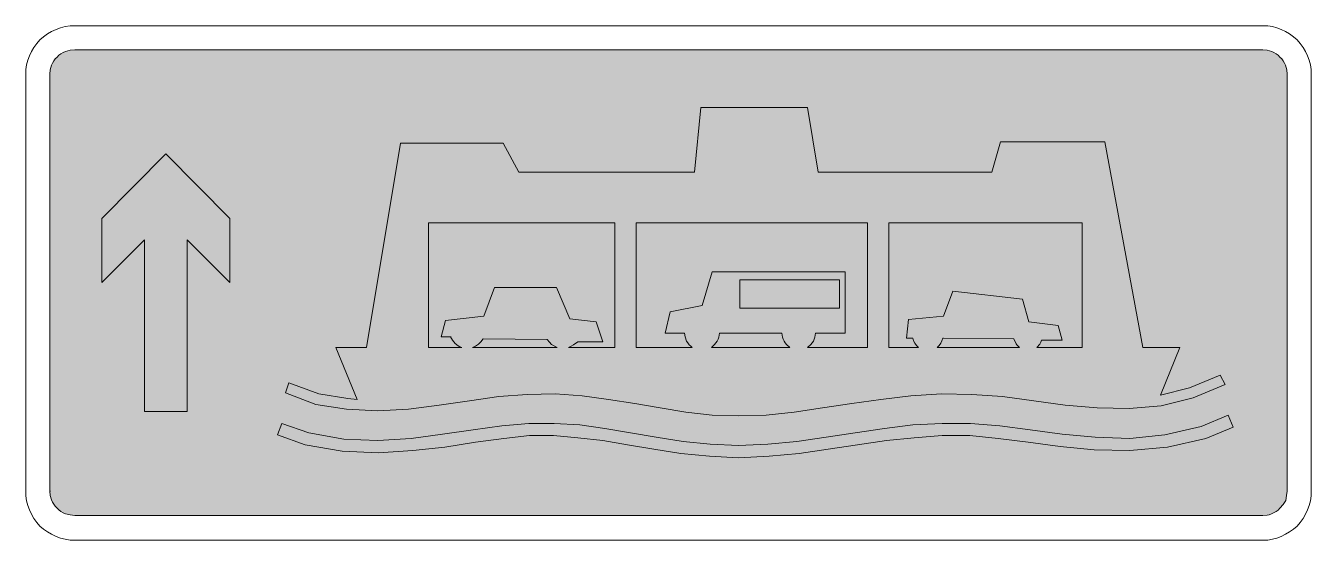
# Model space of a CAD drawing. Header units: metres. Extents: x 13 to 555, y 29 to 246.
import ezdxf

# ---------------------------------------------------------------- set-up
doc = ezdxf.new("R2010")
doc.units = ezdxf.units.M
for name, color, linetype, true_color in [('FILL_BLACK_000000', 7, 'Continuous', 0x000000), ('FILL_WHITE_FFFFFF', 7, 'Continuous', 0xffffff), ('STROKE_BLACK_000000', 7, 'Continuous', 0x000000), ('STROKE_WHITE_FFFFFF', 7, 'Continuous', 0xffffff)]:
    doc.layers.add(name, color=color, linetype=linetype, true_color=true_color)

msp = doc.modelspace()

# ---------------------------------------------------------------- hatches: boundary and pattern name
at = {"layer": 'FILL_BLACK_000000', "true_color": 0x000000}
h = msp.add_hatch(color=7, dxfattribs=at)
h.dxf.hatch_style = 1
h.paths.add_polyline_path([(23.25, 225.18), (23.42, 227.02), (23.96, 228.89), (24.38, 229.81), (24.9, 230.71), (25.52, 231.57), (26.25, 232.38), (27.06, 233.11), (27.93, 233.73), (28.83, 234.25), (29.78, 234.67), (31.73, 235.21), (33.75, 235.38), (534.75, 235.38), (536.59, 235.21), (538.46, 234.67), (539.38, 234.25), (540.28, 233.73), (541.14, 233.11), (541.95, 232.38), (542.68, 231.57), (543.3, 230.71), (543.82, 229.81), (544.24, 228.89), (544.78, 227.02), (544.95, 225.18), (544.95, 49.38), (544.76, 47.54), (544.35, 45.48), (543.26, 43.72), (541.95, 42.18), (541.22, 41.38), (540.38, 40.76), (538.35, 39.78), (537.45, 39.43), (536.55, 39.26), (534.75, 39.18), (33.75, 39.18), (31.73, 39.35), (29.78, 39.89), (28.83, 40.31), (27.93, 40.83), (27.06, 41.45), (26.25, 42.18), (25.52, 42.99), (24.9, 43.85), (24.38, 44.75), (23.96, 45.67), (23.42, 47.54), (23.25, 49.38), (23.25, 225.18)])
at = {"layer": 'FILL_WHITE_FFFFFF', "true_color": 0xffffff}
h = msp.add_hatch(color=7, dxfattribs=at)
h.dxf.hatch_style = 1
h.paths.add_polyline_path([(347.25, 183.78), (420.45, 183.78), (424.05, 196.68), (468.15, 196.68), (484.05, 109.98), (499.65, 109.98), (491.55, 89.88), (503.85, 92.88), (516.75, 98.28), (518.85, 94.38), (505.35, 88.68), (491.85, 85.38), (478.35, 84.18), (464.85, 84.48), (451.35, 85.68), (438.15, 87.48), (424.95, 89.28), (412.05, 90.18), (399.15, 90.48), (386.25, 89.58), (373.65, 88.08), (361.35, 86.28), (349.05, 84.48), (337.05, 82.68), (325.35, 81.48), (313.65, 81.18), (302.55, 81.48), (291.45, 82.68), (280.65, 84.48), (269.85, 86.28), (258.75, 88.08), (247.65, 89.58), (236.25, 90.48), (224.55, 90.18), (212.55, 89.28), (200.25, 87.48), (187.35, 85.68), (174.45, 83.88), (161.55, 83.28), (148.35, 83.88), (135.45, 85.98), (122.55, 90.78), (124.05, 94.98), (136.65, 90.48), (148.95, 88.38), (152.85, 88.08), (143.85, 109.98), (156.75, 109.98), (171.15, 196.08), (214.35, 196.08), (220.95, 183.78), (295.05, 183.78), (297.75, 211.08), (342.75, 211.08), (347.25, 183.78)])
h.paths.add_polyline_path([(335.25, 109.98), (333.85, 111.21), (333.28, 111.9), (332.81, 112.64), (332.44, 113.42), (332.17, 114.24), (332.01, 115.09), (331.95, 115.98), (305.55, 115.98), (305.48, 115.09), (305.29, 114.24), (304.98, 113.42), (304.57, 112.64), (303.53, 111.21), (302.25, 109.98), (335.25, 109.98)], flags=16)
h.paths.add_polyline_path([(314.25, 138.48), (314.25, 126.48), (356.25, 126.48), (356.25, 138.48), (314.25, 138.48)], flags=16)
h.paths.add_polyline_path([(234.75, 111.18), (233.85, 112.12), (232.95, 113.28), (205.95, 113.58), (204.99, 112.34), (203.93, 111.33), (202.74, 110.54), (201.45, 109.98), (237.15, 109.98), (234.75, 111.18)], flags=16)
h.paths.add_polyline_path([(236.85, 135.18), (242.55, 121.98), (253.65, 120.78), (256.35, 112.38), (245.85, 112.38), (244.01, 111.07), (243.02, 110.48), (241.95, 109.98), (261.45, 109.98), (261.45, 162.48), (182.85, 162.48), (182.85, 109.98), (196.95, 109.98), (196.18, 110.26), (195.44, 110.64), (194.1, 111.67), (192.98, 112.98), (192.15, 114.48), (188.25, 114.48), (190.05, 121.38), (206.25, 123.18), (210.75, 135.18), (236.85, 135.18)], flags=16)
h.paths.add_polyline_path([(302.55, 141.78), (358.65, 141.78), (358.65, 115.98), (346.05, 115.98), (345.99, 115.09), (345.83, 114.24), (345.56, 113.42), (345.19, 112.64), (344.72, 111.9), (344.15, 111.21), (342.75, 109.98), (367.95, 109.98), (367.95, 162.48), (270.45, 162.48), (270.45, 109.98), (294.15, 109.98), (293.48, 110.49), (292.84, 111.11), (292.25, 111.84), (291.75, 112.68), (291.08, 114.44), (290.85, 115.98), (282.75, 115.98), (284.85, 124.98), (298.35, 127.68), (302.55, 141.78)], flags=16)
h.paths.add_polyline_path([(398.19, 110.76), (397.35, 109.98), (432.15, 109.98), (431.29, 110.73), (430.93, 111.08), (430.65, 111.48), (429.75, 113.58), (399.75, 113.88), (399.42, 112.76), (398.89, 111.71), (398.19, 110.76)], flags=16)
h.paths.add_polyline_path([(440.63, 111.37), (439.35, 109.98), (458.55, 109.98), (458.55, 162.48), (376.95, 162.48), (376.95, 109.98), (389.55, 109.98), (388.71, 110.76), (388.01, 111.71), (387.48, 112.76), (387.15, 113.88), (384.45, 113.88), (385.35, 121.68), (400.05, 123.18), (403.95, 133.68), (433.35, 130.38), (436.05, 120.78), (448.35, 119.28), (450.15, 112.98), (441.45, 112.98), (441.12, 112.13), (440.63, 111.37)], flags=16)
h = msp.add_hatch(color=7, dxfattribs=at)
h.dxf.hatch_style = 1
h.paths.add_polyline_path([(72.15, 191.58), (99.15, 164.28), (99.15, 137.28), (81.15, 155.28), (81.15, 82.98), (63.15, 82.98), (63.15, 155.28), (45.15, 137.28), (45.15, 164.28), (72.15, 191.58)])
h = msp.add_hatch(color=7, dxfattribs=at)
h.dxf.hatch_style = 1
h.paths.add_polyline_path([(510.75, 71.58), (494.55, 67.98), (478.65, 66.48), (463.65, 66.78), (449.25, 68.28), (435.75, 70.08), (423.15, 71.58), (411.15, 72.78), (399.45, 72.78), (387.75, 71.88), (376.05, 70.68), (363.75, 68.88), (351.45, 67.08), (339.15, 65.28), (326.55, 64.08), (313.65, 63.48), (301.35, 64.08), (289.35, 65.28), (277.95, 67.08), (266.85, 68.88), (256.35, 70.68), (245.85, 71.88), (235.65, 72.78), (225.45, 72.78), (214.65, 71.58), (202.65, 70.08), (189.75, 67.98), (176.25, 66.48), (161.85, 65.58), (146.55, 66.18), (130.95, 68.88), (119.25, 73.08), (121.05, 77.88), (132.45, 73.98), (147.15, 71.28), (161.55, 70.68), (175.65, 71.58), (188.85, 73.38), (201.75, 75.18), (213.75, 76.98), (225.15, 77.88), (235.95, 77.88), (246.75, 77.28), (257.25, 75.78), (268.05, 73.98), (278.85, 72.18), (290.25, 70.38), (301.65, 69.18), (313.65, 68.58), (325.95, 69.18), (338.25, 70.38), (350.55, 72.18), (362.85, 73.98), (375.15, 75.78), (387.15, 77.28), (399.45, 77.88), (411.45, 77.88), (423.75, 76.98), (436.65, 75.18), (450.15, 73.38), (463.95, 72.18), (478.65, 71.58), (493.35, 73.08), (508.65, 76.68), (520.05, 81.48), (522.15, 76.38), (510.75, 71.58)])

# ---------------------------------------------------------------- linework, layer by layer
at = {"layer": 'FILL_BLACK_000000', "lineweight": 0, "true_color": 0x000000}
msp.add_lwpolyline([(23.25, 225.18), (23.42, 227.02), (23.96, 228.89), (24.38, 229.81), (24.9, 230.71), (25.52, 231.57), (26.25, 232.38), (27.06, 233.11), (27.93, 233.73), (28.83, 234.25), (29.78, 234.67), (31.73, 235.21), (33.75, 235.38), (534.75, 235.38), (536.59, 235.21), (538.46, 234.67), (539.38, 234.25), (540.28, 233.73), (541.14, 233.11), (541.95, 232.38), (542.68, 231.57), (543.3, 230.71), (543.82, 229.81), (544.24, 228.89), (544.78, 227.02), (544.95, 225.18), (544.95, 49.38), (544.76, 47.54), (544.35, 45.48), (543.26, 43.72), (541.95, 42.18), (541.22, 41.38), (540.38, 40.76), (538.35, 39.78), (537.45, 39.43), (536.55, 39.26), (534.75, 39.18), (33.75, 39.18), (31.73, 39.35), (29.78, 39.89), (28.83, 40.31), (27.93, 40.83), (27.06, 41.45), (26.25, 42.18), (25.52, 42.99), (24.9, 43.85), (24.38, 44.75), (23.96, 45.67), (23.42, 47.54), (23.25, 49.38)], close=True, dxfattribs=at)
at = {"layer": 'FILL_WHITE_FFFFFF', "lineweight": 0, "true_color": 0x000000}
for points in [[(347.25, 183.78), (420.45, 183.78), (424.05, 196.68), (468.15, 196.68), (484.05, 109.98), (499.65, 109.98), (491.55, 89.88), (503.85, 92.88), (516.75, 98.28), (518.85, 94.38), (505.35, 88.68), (491.85, 85.38), (478.35, 84.18), (464.85, 84.48), (451.35, 85.68), (438.15, 87.48), (424.95, 89.28), (412.05, 90.18), (399.15, 90.48), (386.25, 89.58), (373.65, 88.08), (361.35, 86.28), (349.05, 84.48), (337.05, 82.68), (325.35, 81.48), (313.65, 81.18), (302.55, 81.48), (291.45, 82.68), (280.65, 84.48), (269.85, 86.28), (258.75, 88.08), (247.65, 89.58), (236.25, 90.48), (224.55, 90.18), (212.55, 89.28), (200.25, 87.48), (187.35, 85.68), (174.45, 83.88), (161.55, 83.28), (148.35, 83.88), (135.45, 85.98), (122.55, 90.78), (124.05, 94.98), (136.65, 90.48), (148.95, 88.38), (152.85, 88.08), (143.85, 109.98), (156.75, 109.98), (171.15, 196.08), (214.35, 196.08), (220.95, 183.78), (295.05, 183.78), (297.75, 211.08), (342.75, 211.08)], [(236.85, 135.18), (242.55, 121.98), (253.65, 120.78), (256.35, 112.38), (245.85, 112.38), (244.01, 111.07), (243.02, 110.48), (241.95, 109.98), (261.45, 109.98), (261.45, 162.48), (182.85, 162.48), (182.85, 109.98), (196.95, 109.98), (196.18, 110.26), (195.44, 110.64), (194.1, 111.67), (192.98, 112.98), (192.15, 114.48), (188.25, 114.48), (190.05, 121.38), (206.25, 123.18), (210.75, 135.18)], [(302.55, 141.78), (358.65, 141.78), (358.65, 115.98), (346.05, 115.98), (345.99, 115.09), (345.83, 114.24), (345.56, 113.42), (345.19, 112.64), (344.72, 111.9), (344.15, 111.21), (342.75, 109.98), (367.95, 109.98), (367.95, 162.48), (270.45, 162.48), (270.45, 109.98), (294.15, 109.98), (293.48, 110.49), (292.84, 111.11), (292.25, 111.84), (291.75, 112.68), (291.08, 114.44), (290.85, 115.98), (282.75, 115.98), (284.85, 124.98), (298.35, 127.68)], [(440.63, 111.37), (439.35, 109.98), (458.55, 109.98), (458.55, 162.48), (376.95, 162.48), (376.95, 109.98), (389.55, 109.98), (388.71, 110.76), (388.01, 111.71), (387.48, 112.76), (387.15, 113.88), (384.45, 113.88), (385.35, 121.68), (400.05, 123.18), (403.95, 133.68), (433.35, 130.38), (436.05, 120.78), (448.35, 119.28), (450.15, 112.98), (441.45, 112.98), (441.12, 112.13)], [(314.25, 138.48), (314.25, 126.48), (356.25, 126.48), (356.25, 138.48)], [(335.25, 109.98), (333.85, 111.21), (333.28, 111.9), (332.81, 112.64), (332.44, 113.42), (332.17, 114.24), (332.01, 115.09), (331.95, 115.98), (305.55, 115.98), (305.48, 115.09), (305.29, 114.24), (304.98, 113.42), (304.57, 112.64), (303.53, 111.21), (302.25, 109.98)], [(398.19, 110.76), (397.35, 109.98), (432.15, 109.98), (431.29, 110.73), (430.93, 111.08), (430.65, 111.48), (429.75, 113.58), (399.75, 113.88), (399.42, 112.76), (398.89, 111.71)], [(234.75, 111.18), (233.85, 112.12), (232.95, 113.28), (205.95, 113.58), (204.99, 112.34), (203.93, 111.33), (202.74, 110.54), (201.45, 109.98), (237.15, 109.98)]]:
    msp.add_lwpolyline(points, close=True, dxfattribs=at)
at = {"layer": 'FILL_WHITE_FFFFFF', "lineweight": 0, "true_color": 0xffffff}
for points in [[(72.15, 191.58), (99.15, 164.28), (99.15, 137.28), (81.15, 155.28), (81.15, 82.98), (63.15, 82.98), (63.15, 155.28), (45.15, 137.28), (45.15, 164.28)], [(510.75, 71.58), (494.55, 67.98), (478.65, 66.48), (463.65, 66.78), (449.25, 68.28), (435.75, 70.08), (423.15, 71.58), (411.15, 72.78), (399.45, 72.78), (387.75, 71.88), (376.05, 70.68), (363.75, 68.88), (351.45, 67.08), (339.15, 65.28), (326.55, 64.08), (313.65, 63.48), (301.35, 64.08), (289.35, 65.28), (277.95, 67.08), (266.85, 68.88), (256.35, 70.68), (245.85, 71.88), (235.65, 72.78), (225.45, 72.78), (214.65, 71.58), (202.65, 70.08), (189.75, 67.98), (176.25, 66.48), (161.85, 65.58), (146.55, 66.18), (130.95, 68.88), (119.25, 73.08), (121.05, 77.88), (132.45, 73.98), (147.15, 71.28), (161.55, 70.68), (175.65, 71.58), (188.85, 73.38), (201.75, 75.18), (213.75, 76.98), (225.15, 77.88), (235.95, 77.88), (246.75, 77.28), (257.25, 75.78), (268.05, 73.98), (278.85, 72.18), (290.25, 70.38), (301.65, 69.18), (313.65, 68.58), (325.95, 69.18), (338.25, 70.38), (350.55, 72.18), (362.85, 73.98), (375.15, 75.78), (387.15, 77.28), (399.45, 77.88), (411.45, 77.88), (423.75, 76.98), (436.65, 75.18), (450.15, 73.38), (463.95, 72.18), (478.65, 71.58), (493.35, 73.08), (508.65, 76.68), (520.05, 81.48), (522.15, 76.38)]]:
    msp.add_lwpolyline(points, close=True, dxfattribs=at)
at = {"layer": 'STROKE_BLACK_000000', "lineweight": 0, "true_color": 0x000000}
for points in [[(534.75, 245.58), (33.75, 245.58), (31.73, 245.48), (29.72, 245.19), (27.75, 244.71), (25.84, 244.04), (23.99, 243.19), (22.23, 242.16), (20.58, 240.96), (19.05, 239.58), (17.67, 238.06), (16.47, 236.44), (15.44, 234.73), (14.59, 232.94), (13.92, 231.08), (13.44, 229.16), (13.15, 227.19), (13.05, 225.18), (13.05, 49.38), (13.15, 47.36), (13.44, 45.35), (13.92, 43.38), (14.59, 41.47), (15.44, 39.62), (16.47, 37.86), (17.67, 36.21), (19.05, 34.68), (20.58, 33.39), (22.23, 32.22), (23.99, 31.2), (25.84, 30.33), (27.75, 29.63), (29.72, 29.11), (31.73, 28.79), (33.75, 28.68), (534.75, 28.68), (536.76, 28.79), (538.73, 29.11), (540.65, 29.63), (542.51, 30.33), (544.3, 31.2), (546.01, 32.22), (547.63, 33.39), (549.15, 34.68), (550.53, 36.21), (551.73, 37.86), (552.76, 39.62), (553.61, 41.47), (554.28, 43.38), (554.76, 45.35), (555.05, 47.36), (555.15, 49.38), (555.15, 225.18), (555.05, 227.19), (554.76, 229.16), (554.28, 231.08), (553.61, 232.94), (552.76, 234.73), (551.73, 236.44), (550.53, 238.06), (549.15, 239.58), (547.63, 240.96), (546.01, 242.16), (544.3, 243.19), (542.51, 244.04), (540.65, 244.71), (538.73, 245.19), (536.76, 245.48), (534.75, 245.58)], [(23.25, 49.38), (23.55, 49.38)]]:
    msp.add_lwpolyline(points, dxfattribs=at)
at = {"layer": 'STROKE_WHITE_FFFFFF', "lineweight": 0, "true_color": 0xffffff}
for points in [[(192.15, 114.48), (192.45, 114.48)], [(346.05, 115.98), (346.35, 115.98)], [(399.75, 113.88), (400.05, 113.88)], [(399.75, 113.88), (400.05, 113.88)], [(399.75, 113.88), (400.05, 113.88)]]:
    msp.add_lwpolyline(points, dxfattribs=at)

doc.saveas('drawing.dxf')
